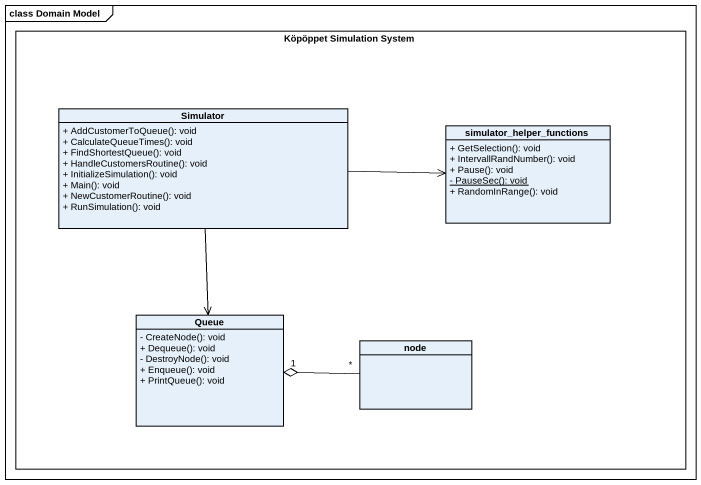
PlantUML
@startuml
mainframe class Domain Model
hide circle
hide empty members
skinparam classAttributeIconSize 0
rectangle "Köpöppet Simulation System" as Köpöppet_Simulation_System {
  class Simulator {
    + AddCustomerToQueue(): void
    + CalculateQueueTimes(): void
    + FindShortestQueue(): void
    + HandleCustomersRoutine(): void
    + InitializeSimulation(): void
    + Main(): void
    + NewCustomerRoutine(): void
    + RunSimulation(): void
  }
  class simulator_helper_functions {
    + GetSelection(): void
    + IntervallRandNumber(): void
    + Pause(): void
    {static} - PauseSec(): void
    + RandomInRange(): void
  }
  class "Queue" as Queue_ {
    - CreateNode(): void
    + Dequeue(): void
    - DestroyNode(): void
    + Enqueue(): void
    + PrintQueue(): void
  }
  class "node" as node_
}
Simulator -right-> simulator_helper_functions
Simulator --> Queue_
node_ "*" -left-o "1" Queue_
@enduml
